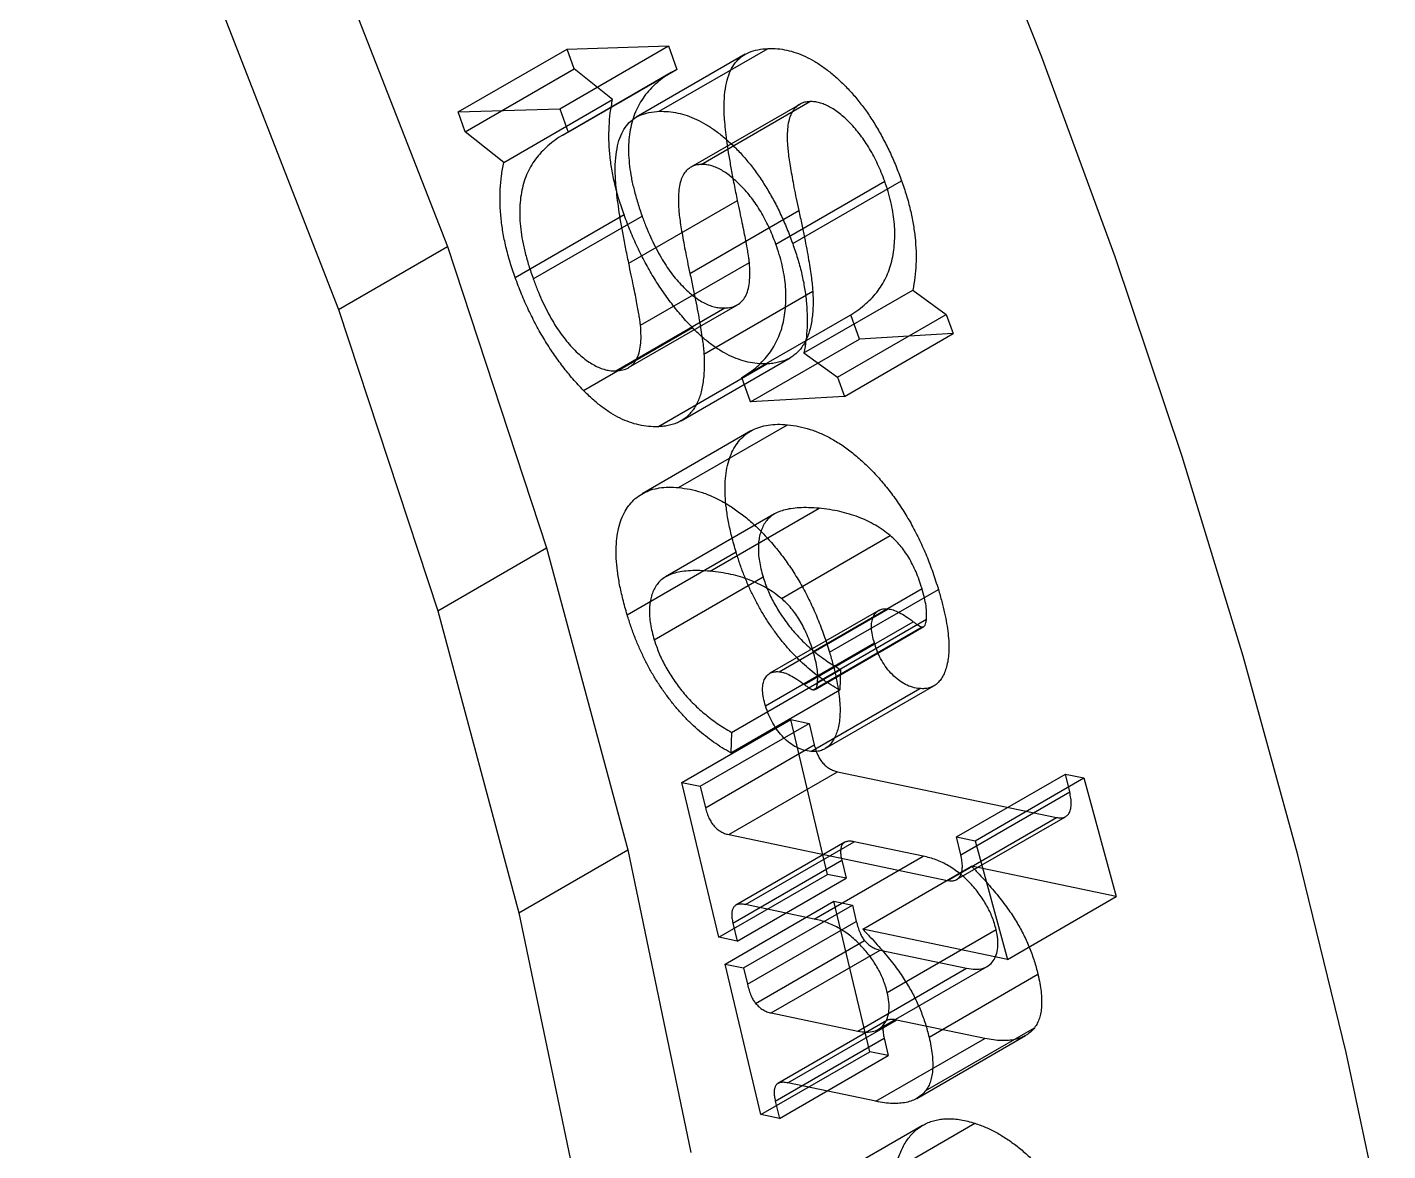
# Paper-space layout 'Sheet2' of a CAD drawing. Header units: inches. Extents: x 0 to 16.3, y 0 to 11.5.
# Drawn here: x 14.4862 to 14.9281, y 9.1095 to 9.4743 of the extents above; entities that cross this region are included whole.
import ezdxf

# ---------------------------------------------------------------- set-up
doc = ezdxf.new("R2010")
doc.units = ezdxf.units.IN
doc.header["$MEASUREMENT"] = 0

psp = doc.layouts.new('Sheet2')

# ---------------------------------------------------------------- linework, layer by layer
at = {"color": 7, "linetype": 'Continuous', "lineweight": 25}
for p, q in [((14.584553, 9.500771), (14.62271, 9.403113)), ((14.549198, 9.480361), (14.587355, 9.382703)), ((14.626213, 9.446776), (14.661568, 9.467187)), ((14.659178, 9.447821), (14.694533, 9.468232)), ((14.661568, 9.467187), (14.694533, 9.468232)), ((14.663874, 9.460784), (14.661568, 9.467187)), ((14.719406, 9.465504), (14.684051, 9.445094)), ((14.691542, 9.446991), (14.726897, 9.467401)), ((14.694533, 9.468232), (14.697281, 9.460602)), ((14.628519, 9.440374), (14.663874, 9.460784)), ((14.661925, 9.440192), (14.697281, 9.460602)), ((14.676366, 9.450794), (14.663874, 9.460784)), ((14.695404, 9.459566), (14.660049, 9.439156)), ((14.626213, 9.446776), (14.659178, 9.447821)), ((14.641011, 9.430384), (14.676366, 9.450794)), ((14.659178, 9.447821), (14.661925, 9.440192)), ((14.737137, 9.449257), (14.701782, 9.428847)), ((14.705077, 9.429753), (14.740432, 9.450163)), ((14.628519, 9.440374), (14.626213, 9.446776)), ((14.641011, 9.430384), (14.628519, 9.440374)), ((14.729379, 9.403891), (14.764735, 9.424301)), ((14.734854, 9.404065), (14.770209, 9.424476)), ((14.681616, 9.397658), (14.716971, 9.418068)), ((14.644721, 9.393047), (14.680076, 9.413457)), ((14.650596, 9.392596), (14.685951, 9.413006)), ((14.701487, 9.394383), (14.736843, 9.414794)), ((14.587355, 9.382703), (14.62271, 9.403113)), ((14.62271, 9.403113), (14.654934, 9.305266)), ((14.685426, 9.377537), (14.720781, 9.397947)), ((14.706019, 9.368172), (14.741374, 9.388583)), ((14.738503, 9.368569), (14.773858, 9.388979)), ((14.773858, 9.388979), (14.784747, 9.381073)), ((14.587355, 9.382703), (14.619578, 9.284856)), ((14.677445, 9.36274), (14.712801, 9.38315)), ((14.681538, 9.363783), (14.716893, 9.384193)), ((14.749391, 9.360663), (14.784747, 9.381073)), ((14.784747, 9.381073), (14.786992, 9.374844)), ((14.666918, 9.35636), (14.702273, 9.37677)), ((14.718331, 9.360555), (14.753686, 9.380966)), ((14.756534, 9.37307), (14.753686, 9.380966)), ((14.721178, 9.35266), (14.756534, 9.37307)), ((14.751637, 9.354434), (14.786992, 9.374844)), ((14.786992, 9.374844), (14.756534, 9.37307)), ((14.738503, 9.368569), (14.749391, 9.360663)), ((14.69106, 9.344599), (14.726416, 9.365009)), ((14.69864, 9.34653), (14.733995, 9.36694)), ((14.721178, 9.35266), (14.718331, 9.360555)), ((14.749391, 9.360663), (14.751637, 9.354434)), ((14.751637, 9.354434), (14.721178, 9.35266)), ((14.721272, 9.343224), (14.685917, 9.322814)), ((14.697822, 9.324838), (14.733177, 9.345248)), ((14.728941, 9.316275), (14.693586, 9.295865)), ((14.708048, 9.297701), (14.743403, 9.318111)), ((14.731188, 9.288834), (14.766543, 9.309245)), ((14.619578, 9.284856), (14.654934, 9.305266)), ((14.654934, 9.305266), (14.681274, 9.207235)), ((14.681098, 9.28355), (14.716454, 9.303961)), ((14.689881, 9.275447), (14.725236, 9.295857)), ((14.741494, 9.271631), (14.77685, 9.292041)), ((14.746808, 9.271389), (14.782163, 9.291799)), ((14.619578, 9.284856), (14.645919, 9.186825)), ((14.762806, 9.284974), (14.72745, 9.264563)), ((14.730466, 9.265077), (14.765821, 9.285488)), ((14.738667, 9.260899), (14.774022, 9.281309)), ((14.741494, 9.259197), (14.77685, 9.279607)), ((14.7421, 9.259336), (14.777455, 9.279746)), ((14.742938, 9.261721), (14.778293, 9.282131)), ((14.726014, 9.253986), (14.76137, 9.274396)), ((14.715006, 9.245382), (14.750361, 9.265793)), ((14.750361, 9.265793), (14.750121, 9.259147)), ((14.714765, 9.238737), (14.750121, 9.259147)), ((14.740752, 9.239179), (14.776108, 9.259589)), ((14.745388, 9.24009), (14.780744, 9.2605)), ((14.698843, 9.229156), (14.734199, 9.249566)), ((14.74619, 9.199275), (14.734199, 9.249566)), ((14.734199, 9.249566), (14.740194, 9.248305)), ((14.704839, 9.227895), (14.740194, 9.248305)), ((14.715006, 9.245382), (14.714765, 9.238737)), ((14.740194, 9.248305), (14.741859, 9.241324)), ((14.706503, 9.220914), (14.741859, 9.241324)), ((14.714063, 9.212196), (14.749418, 9.232607)), ((14.749418, 9.232607), (14.820482, 9.217748)), ((14.788074, 9.211428), (14.823429, 9.231838)), ((14.823429, 9.231838), (14.829445, 9.230588)), ((14.824813, 9.226038), (14.823429, 9.231838)), ((14.710834, 9.178864), (14.698843, 9.229156)), ((14.698843, 9.229156), (14.704839, 9.227895)), ((14.704839, 9.227895), (14.706503, 9.220914)), ((14.79409, 9.210178), (14.829445, 9.230588)), ((14.829445, 9.230588), (14.839952, 9.192082)), ((14.789458, 9.205628), (14.824813, 9.226038)), ((14.785126, 9.197338), (14.820482, 9.217748)), ((14.78808, 9.197577), (14.823435, 9.217987)), ((14.714063, 9.212196), (14.785126, 9.197338)), ((14.751777, 9.209693), (14.716422, 9.189283)), ((14.719477, 9.189459), (14.754832, 9.209869)), ((14.77723, 9.205182), (14.754832, 9.209869)), ((14.788074, 9.211428), (14.79409, 9.210178)), ((14.789458, 9.205628), (14.788074, 9.211428)), ((14.79409, 9.210178), (14.804597, 9.171672)), ((14.645919, 9.186825), (14.681274, 9.207235)), ((14.681274, 9.207235), (14.701781, 9.109026)), ((14.741875, 9.184772), (14.77723, 9.205182)), ((14.715426, 9.183484), (14.750782, 9.203895)), ((14.750782, 9.203895), (14.752185, 9.198013)), ((14.757615, 9.181497), (14.792971, 9.201907)), ((14.839952, 9.192082), (14.792971, 9.201907)), ((14.710834, 9.178864), (14.74619, 9.199275)), ((14.71683, 9.177603), (14.752185, 9.198013)), ((14.752185, 9.198013), (14.74619, 9.199275)), ((14.804597, 9.171672), (14.839952, 9.192082)), ((14.645919, 9.186825), (14.666426, 9.088616)), ((14.7129, 9.170147), (14.748255, 9.190557)), ((14.718895, 9.168885), (14.754251, 9.189296)), ((14.741875, 9.184772), (14.719477, 9.189459)), ((14.759905, 9.141712), (14.748255, 9.190557)), ((14.748255, 9.190557), (14.754251, 9.189296)), ((14.754251, 9.189296), (14.755514, 9.184028)), ((14.715426, 9.183484), (14.71683, 9.177603)), ((14.720159, 9.163618), (14.755514, 9.184028)), ((14.71683, 9.177603), (14.710834, 9.178864)), ((14.722825, 9.157401), (14.758181, 9.177811)), ((14.804597, 9.171672), (14.757615, 9.181497)), ((14.765576, 9.160948), (14.800931, 9.181358)), ((14.727858, 9.154287), (14.763214, 9.174697)), ((14.763214, 9.174697), (14.791346, 9.168807)), ((14.72455, 9.121302), (14.7129, 9.170147)), ((14.7129, 9.170147), (14.718895, 9.168885)), ((14.76271, 9.148988), (14.798065, 9.169398)), ((14.718895, 9.168885), (14.720159, 9.163618)), ((14.755991, 9.148397), (14.791346, 9.168807)), ((14.779151, 9.146442), (14.814506, 9.166852)), ((14.727858, 9.154287), (14.755991, 9.148397)), ((14.76541, 9.151799), (14.730055, 9.131389)), ((14.733252, 9.131584), (14.768608, 9.151994)), ((14.797262, 9.146011), (14.768608, 9.151994)), ((14.775147, 9.126553), (14.810502, 9.146963)), ((14.778068, 9.129099), (14.813424, 9.149509)), ((14.729202, 9.125679), (14.764557, 9.146089)), ((14.761906, 9.125601), (14.797262, 9.146011)), ((14.764557, 9.146089), (14.765901, 9.140451)), ((14.72455, 9.121302), (14.759905, 9.141712)), ((14.730545, 9.120041), (14.765901, 9.140451)), ((14.765901, 9.140451), (14.759905, 9.141712)), ((14.761906, 9.125601), (14.733252, 9.131584)), ((14.729202, 9.125679), (14.730545, 9.120041)), ((14.730545, 9.120041), (14.72455, 9.121302)), ((14.777042, 9.117781), (14.741687, 9.097371)), ((14.758688, 9.098066), (14.794043, 9.118476))]:
    psp.add_line(p, q, dxfattribs=at)
at = {"color": 7, "linetype": 'Continuous', "lineweight": 25, "flags": 128}
psp.add_lwpolyline([(14.928124, 9.077819), (14.914574, 9.141493), (14.89891, 9.205646), (14.881162, 9.270153), (14.861366, 9.33489), (14.839558, 9.39973), (14.815782, 9.464549), (14.790083, 9.529221), (14.762512, 9.593621), (14.733121, 9.657624), (14.701967, 9.721107), (14.66911, 9.783947), (14.634615, 9.846022), (14.598547, 9.907213), (14.560978, 9.9674), (14.521978, 10.026467), (14.481624, 10.084301), (14.439994, 10.140788), (14.397169, 10.195821), (14.35323, 10.249292), (14.308264, 10.301098)], dxfattribs=at)
at = {"color": 7, "linetype": 'Continuous', "lineweight": 25}
for points, knots in [([(14.716971, 9.418068), (14.71661, 9.419811), (14.715915, 9.423164), (14.715021, 9.427986), (14.714226, 9.432437), (14.7136, 9.436497), (14.713144, 9.440162), (14.712786, 9.443454), (14.712603, 9.446358), (14.712544, 9.449665), (14.712777, 9.45328), (14.713464, 9.457067), (14.714592, 9.46023), (14.716136, 9.46281), (14.71814, 9.464807), (14.720616, 9.466235), (14.723558, 9.46713), (14.725758, 9.467309), (14.726897, 9.467401)], [0, 0, 0, 0, 0.0767994, 0.1478025, 0.2139379, 0.2747158, 0.3298346, 0.3802073, 0.4250842, 0.4653672, 0.5382751, 0.606293, 0.6705675, 0.7322809, 0.7941913, 0.8587981, 0.9268978, 1, 1, 1, 1]), ([(14.726897, 9.467401), (14.727897, 9.467404), (14.729858, 9.46741), (14.732909, 9.466911), (14.735946, 9.466083), (14.738987, 9.464832), (14.742011, 9.46323), (14.745031, 9.461256), (14.748042, 9.458885), (14.751026, 9.456157), (14.753952, 9.453151), (14.756725, 9.449805), (14.759378, 9.446241), (14.76184, 9.442381), (14.764188, 9.438281), (14.766361, 9.433913), (14.76841, 9.429283), (14.769599, 9.426106), (14.770209, 9.424476)], [0, 0, 0, 0, 0.0647779, 0.1270069, 0.1873967, 0.2464851, 0.3046154, 0.3624418, 0.4214591, 0.4815103, 0.542343, 0.6029781, 0.6640874, 0.7264596, 0.7905335, 0.8574205, 0.9268031, 1, 1, 1, 1]), ([(14.697281, 9.460602), (14.696312, 9.460079), (14.694422, 9.459058), (14.691862, 9.457207), (14.689557, 9.455227), (14.687553, 9.453045), (14.685807, 9.450717), (14.684387, 9.448167), (14.683223, 9.445471), (14.682385, 9.442563), (14.681814, 9.439491), (14.681535, 9.436233), (14.681527, 9.432801), (14.68184, 9.42918), (14.68242, 9.425393), (14.68332, 9.421417), (14.684473, 9.417268), (14.685453, 9.414442), (14.685951, 9.413006)], [0, 0, 0, 0, 0.07706542, 0.15045689, 0.22039158, 0.28743415, 0.35157391, 0.41331357, 0.47289319, 0.53098901, 0.58783806, 0.6443064, 0.70090279, 0.75778913, 0.81546179, 0.87487303, 0.936373, 1, 1, 1, 1]), ([(14.680076, 9.413457), (14.679498, 9.415129), (14.678348, 9.418458), (14.677041, 9.423402), (14.67604, 9.428252), (14.675434, 9.432979), (14.675115, 9.437625), (14.675202, 9.442129), (14.675558, 9.446584), (14.676094, 9.449374), (14.676366, 9.450794)], [0, 0, 0, 0, 0.1238258, 0.2463942, 0.3681277, 0.4899418, 0.6130642, 0.7383845, 0.866823, 1, 1, 1, 1]), ([(14.740432, 9.450163), (14.739851, 9.45011), (14.738708, 9.450005), (14.737213, 9.449364), (14.735888, 9.448436), (14.734799, 9.447095), (14.733944, 9.445352), (14.733368, 9.443162), (14.733086, 9.440521), (14.73305, 9.438013), (14.733188, 9.435686), (14.733389, 9.433598), (14.733719, 9.431194), (14.734141, 9.428495), (14.734668, 9.425498), (14.73529, 9.422206), (14.73601, 9.418607), (14.736558, 9.416099), (14.736843, 9.414794)], [0, 0, 0, 0, 0.0564704, 0.1112584, 0.1663616, 0.2226573, 0.2812138, 0.3442552, 0.4124313, 0.4868544, 0.5286668, 0.5769157, 0.6317819, 0.6927005, 0.7597177, 0.8334156, 0.9132709, 1, 1, 1, 1]), ([(14.764735, 9.424301), (14.764378, 9.425256), (14.763681, 9.427117), (14.762484, 9.429829), (14.761223, 9.432405), (14.759852, 9.434837), (14.75841, 9.437148), (14.756854, 9.439295), (14.755224, 9.441307), (14.753526, 9.443169), (14.751793, 9.444821), (14.750089, 9.446311), (14.748406, 9.447546), (14.746752, 9.448508), (14.745115, 9.449309), (14.74351, 9.449828), (14.741932, 9.450145), (14.740935, 9.450157), (14.740432, 9.450163)], [0, 0, 0, 0, 0.0755183, 0.1472687, 0.2162381, 0.2833415, 0.3486434, 0.4128371, 0.4764182, 0.5399701, 0.6025653, 0.6623277, 0.7194759, 0.7754504, 0.8309442, 0.8867686, 0.9428885, 1, 1, 1, 1]), ([(14.681616, 9.397658), (14.681255, 9.3994), (14.68056, 9.402754), (14.679665, 9.407576), (14.678871, 9.412027), (14.678245, 9.416087), (14.677789, 9.419751), (14.677431, 9.423043), (14.677248, 9.425948), (14.677189, 9.429254), (14.677421, 9.43287), (14.678109, 9.436657), (14.679236, 9.439819), (14.680781, 9.4424), (14.682785, 9.444397), (14.68526, 9.445825), (14.688202, 9.44672), (14.690403, 9.446899), (14.691542, 9.446991)], [0, 0, 0, 0, 0.0767994, 0.1478025, 0.2139379, 0.2747158, 0.3298346, 0.3802073, 0.4250842, 0.4653672, 0.5382751, 0.606293, 0.6705675, 0.7322809, 0.7941913, 0.8587981, 0.9268978, 1, 1, 1, 1]), ([(14.691542, 9.446991), (14.692542, 9.446994), (14.694502, 9.447), (14.697554, 9.4465), (14.700591, 9.445673), (14.703632, 9.444422), (14.706656, 9.44282), (14.709676, 9.440846), (14.712686, 9.438475), (14.715671, 9.435746), (14.718597, 9.432741), (14.721369, 9.429395), (14.724023, 9.425831), (14.726484, 9.421971), (14.728833, 9.417871), (14.731005, 9.413503), (14.733055, 9.408873), (14.734244, 9.405696), (14.734854, 9.404065)], [0, 0, 0, 0, 0.0647779, 0.1270069, 0.1873967, 0.2464851, 0.3046154, 0.3624418, 0.4214591, 0.4815103, 0.542343, 0.6029781, 0.6640874, 0.7264596, 0.7905335, 0.8574205, 0.9268031, 1, 1, 1, 1]), ([(14.661925, 9.440192), (14.660957, 9.439669), (14.659066, 9.438648), (14.656507, 9.436797), (14.654201, 9.434817), (14.652198, 9.432635), (14.650452, 9.430307), (14.649032, 9.427757), (14.647868, 9.425061), (14.64703, 9.422153), (14.646458, 9.419081), (14.646179, 9.415823), (14.646172, 9.412391), (14.646484, 9.40877), (14.647064, 9.404983), (14.647964, 9.401007), (14.649118, 9.396857), (14.650098, 9.394032), (14.650596, 9.392596)], [0, 0, 0, 0, 0.07706542, 0.15045689, 0.22039158, 0.28743415, 0.35157391, 0.41331357, 0.47289319, 0.53098901, 0.58783806, 0.6443064, 0.70090279, 0.75778913, 0.81546179, 0.87487303, 0.936373, 1, 1, 1, 1]), ([(14.644721, 9.393047), (14.644143, 9.394719), (14.642993, 9.398047), (14.641686, 9.402991), (14.640684, 9.407842), (14.640079, 9.412569), (14.63976, 9.417215), (14.639846, 9.421719), (14.640203, 9.426173), (14.640738, 9.428964), (14.641011, 9.430384)], [0, 0, 0, 0, 0.1238258, 0.2463942, 0.3681277, 0.4899418, 0.6130642, 0.7383845, 0.866823, 1, 1, 1, 1]), ([(14.705077, 9.429753), (14.704496, 9.4297), (14.703352, 9.429595), (14.701858, 9.428954), (14.700533, 9.428026), (14.699444, 9.426685), (14.698589, 9.424942), (14.698013, 9.422751), (14.697731, 9.420111), (14.697695, 9.417603), (14.697833, 9.415276), (14.698033, 9.413188), (14.698364, 9.410784), (14.698786, 9.408085), (14.699313, 9.405088), (14.699934, 9.401796), (14.700655, 9.398196), (14.701202, 9.395689), (14.701487, 9.394383)], [0, 0, 0, 0, 0.0564704, 0.1112584, 0.1663616, 0.2226573, 0.2812138, 0.3442552, 0.4124313, 0.4868544, 0.5286668, 0.5769157, 0.6317819, 0.6927005, 0.7597177, 0.8334156, 0.9132709, 1, 1, 1, 1]), ([(14.729379, 9.403891), (14.729022, 9.404846), (14.728326, 9.406707), (14.727128, 9.409419), (14.725867, 9.411995), (14.724497, 9.414427), (14.723055, 9.416738), (14.721499, 9.418884), (14.719869, 9.420897), (14.718171, 9.422759), (14.716438, 9.42441), (14.714734, 9.425901), (14.713051, 9.427136), (14.711397, 9.428098), (14.70976, 9.428899), (14.708155, 9.429418), (14.706577, 9.429735), (14.70558, 9.429747), (14.705077, 9.429753)], [0, 0, 0, 0, 0.0755183, 0.1472687, 0.2162381, 0.2833415, 0.3486434, 0.4128371, 0.4764182, 0.5399701, 0.6025653, 0.6623277, 0.7194759, 0.7754504, 0.8309442, 0.8867686, 0.9428885, 1, 1, 1, 1]), ([(14.753686, 9.380966), (14.754572, 9.381524), (14.756297, 9.382611), (14.758657, 9.384487), (14.760745, 9.386523), (14.762574, 9.388702), (14.764135, 9.39104), (14.765421, 9.393543), (14.76645, 9.396199), (14.767219, 9.399001), (14.767709, 9.401937), (14.768005, 9.404923), (14.768038, 9.407995), (14.767866, 9.411118), (14.767445, 9.414317), (14.766767, 9.417591), (14.765906, 9.420925), (14.765126, 9.423173), (14.764735, 9.424301)], [0, 0, 0, 0, 0.0805486, 0.1568772, 0.2301454, 0.300294, 0.3670508, 0.4317206, 0.4943172, 0.5552609, 0.6145934, 0.6720305, 0.7279116, 0.7826568, 0.8367355, 0.8906425, 0.9451276, 1, 1, 1, 1]), ([(14.770209, 9.424476), (14.770757, 9.422888), (14.771847, 9.419736), (14.773114, 9.415041), (14.774025, 9.410454), (14.774659, 9.405947), (14.774955, 9.401544), (14.774935, 9.397224), (14.774573, 9.393011), (14.774099, 9.390334), (14.773858, 9.388979)], [0, 0, 0, 0, 0.1238799, 0.2460473, 0.3679765, 0.4897268, 0.612783, 0.7381205, 0.8673957, 1, 1, 1, 1]), ([(14.720781, 9.397947), (14.720738, 9.398351), (14.720639, 9.39927), (14.720385, 9.400859), (14.720038, 9.402815), (14.719622, 9.405143), (14.719099, 9.407845), (14.718474, 9.410922), (14.717747, 9.414371), (14.717239, 9.416795), (14.716971, 9.418068)], [0, 0, 0, 0, 0.0620694, 0.1412596, 0.238918, 0.3548087, 0.4892374, 0.6410169, 0.8113797, 1, 1, 1, 1]), ([(14.702273, 9.37677), (14.701105, 9.37801), (14.698788, 9.380471), (14.695531, 9.384528), (14.692436, 9.388769), (14.689553, 9.393264), (14.686869, 9.397991), (14.68438, 9.402936), (14.682077, 9.408118), (14.680751, 9.411656), (14.680076, 9.413457)], [0, 0, 0, 0, 0.1224641, 0.2429484, 0.3633233, 0.4853803, 0.6084015, 0.7347635, 0.8649967, 1, 1, 1, 1]), ([(14.685951, 9.413006), (14.686381, 9.411839), (14.687217, 9.40957), (14.688626, 9.406272), (14.690116, 9.403182), (14.691662, 9.400291), (14.693264, 9.397588), (14.694953, 9.395103), (14.696714, 9.392822), (14.698529, 9.390758), (14.700381, 9.388927), (14.70222, 9.387324), (14.704044, 9.385992), (14.705839, 9.384908), (14.707624, 9.384058), (14.709384, 9.383492), (14.711134, 9.383147), (14.712239, 9.383149), (14.712801, 9.38315)], [0, 0, 0, 0, 0.081683, 0.1589313, 0.2321604, 0.3018996, 0.3685642, 0.432732, 0.4945945, 0.5556613, 0.6147104, 0.6720026, 0.7268571, 0.7806399, 0.8340241, 0.8884142, 0.9432454, 1, 1, 1, 1]), ([(14.736843, 9.414794), (14.737164, 9.413273), (14.737781, 9.410357), (14.738656, 9.406161), (14.739395, 9.402337), (14.740023, 9.398872), (14.740521, 9.39578), (14.740929, 9.393046), (14.741223, 9.390676), (14.741327, 9.389244), (14.741374, 9.388583)], [0, 0, 0, 0, 0.1717749, 0.329367, 0.4743996, 0.6059934, 0.7242083, 0.8292968, 0.921172, 1, 1, 1, 1]), ([(14.718331, 9.360555), (14.719217, 9.361114), (14.720942, 9.362201), (14.723302, 9.364076), (14.725389, 9.366113), (14.727219, 9.368292), (14.728779, 9.37063), (14.730066, 9.373132), (14.731095, 9.375789), (14.731864, 9.378591), (14.732353, 9.381527), (14.732649, 9.384513), (14.732683, 9.387585), (14.732511, 9.390708), (14.73209, 9.393906), (14.731412, 9.397181), (14.730551, 9.400515), (14.729771, 9.402763), (14.729379, 9.403891)], [0, 0, 0, 0, 0.0805486, 0.1568772, 0.2301454, 0.300294, 0.3670508, 0.4317206, 0.4943172, 0.5552609, 0.6145934, 0.6720305, 0.7279116, 0.7826568, 0.8367355, 0.8906425, 0.9451276, 1, 1, 1, 1]), ([(14.734854, 9.404065), (14.735402, 9.402478), (14.736492, 9.399326), (14.737758, 9.394631), (14.738669, 9.390044), (14.739304, 9.385536), (14.739599, 9.381134), (14.73958, 9.376814), (14.739217, 9.372601), (14.738743, 9.369924), (14.738503, 9.368569)], [0, 0, 0, 0, 0.1238799, 0.2460473, 0.3679765, 0.4897268, 0.612783, 0.7381205, 0.8673957, 1, 1, 1, 1]), ([(14.685426, 9.377537), (14.685382, 9.377941), (14.685283, 9.37886), (14.68503, 9.380448), (14.684683, 9.382405), (14.684266, 9.384733), (14.683743, 9.387435), (14.683118, 9.390512), (14.682392, 9.393961), (14.681883, 9.396385), (14.681616, 9.397658)], [0, 0, 0, 0, 0.0620694, 0.1412596, 0.238918, 0.3548087, 0.4892374, 0.6410169, 0.8113797, 1, 1, 1, 1]), ([(14.701487, 9.394383), (14.701809, 9.392863), (14.702426, 9.389947), (14.703301, 9.385751), (14.70404, 9.381926), (14.704667, 9.378462), (14.705165, 9.37537), (14.705574, 9.372635), (14.705867, 9.370266), (14.705971, 9.368834), (14.706019, 9.368172)], [0, 0, 0, 0, 0.1717749, 0.329367, 0.4743996, 0.6059934, 0.7242083, 0.8292968, 0.921172, 1, 1, 1, 1]), ([(14.712801, 9.38315), (14.713552, 9.383205), (14.715008, 9.383311), (14.716862, 9.384087), (14.718406, 9.38522), (14.719567, 9.386858), (14.7204, 9.388935), (14.720862, 9.391508), (14.721031, 9.394525), (14.720867, 9.396771), (14.720781, 9.397947)], [0, 0, 0, 0, 0.12930036, 0.25038562, 0.36569852, 0.47864487, 0.59555482, 0.71939289, 0.85315266, 1, 1, 1, 1]), ([(14.666918, 9.35636), (14.66575, 9.3576), (14.663433, 9.360061), (14.660175, 9.364118), (14.65708, 9.368359), (14.654197, 9.372854), (14.651514, 9.377581), (14.649025, 9.382526), (14.646722, 9.387708), (14.645396, 9.391246), (14.644721, 9.393047)], [0, 0, 0, 0, 0.1224641, 0.2429484, 0.3633233, 0.4853803, 0.6084015, 0.7347635, 0.8649967, 1, 1, 1, 1]), ([(14.650596, 9.392596), (14.651026, 9.391429), (14.651862, 9.38916), (14.653271, 9.385862), (14.65476, 9.382772), (14.656306, 9.379881), (14.657909, 9.377177), (14.659598, 9.374693), (14.661359, 9.372412), (14.663174, 9.370347), (14.665026, 9.368517), (14.666864, 9.366913), (14.668689, 9.365582), (14.670484, 9.364498), (14.672269, 9.363648), (14.674029, 9.363082), (14.675778, 9.362737), (14.676883, 9.362739), (14.677445, 9.36274)], [0, 0, 0, 0, 0.081683, 0.1589313, 0.2321604, 0.3018996, 0.3685642, 0.432732, 0.4945945, 0.5556613, 0.6147104, 0.6720026, 0.7268571, 0.7806399, 0.8340241, 0.8884142, 0.9432454, 1, 1, 1, 1]), ([(14.741374, 9.388583), (14.741418, 9.387647), (14.741503, 9.385808), (14.741458, 9.383189), (14.741283, 9.380737), (14.740958, 9.378474), (14.740522, 9.37637), (14.739939, 9.374455), (14.739217, 9.37271), (14.738353, 9.371152), (14.737363, 9.369751), (14.736222, 9.368548), (14.734944, 9.367504), (14.733526, 9.366637), (14.731951, 9.365967), (14.730234, 9.36548), (14.7284, 9.365112), (14.727084, 9.365044), (14.726416, 9.365009)], [0, 0, 0, 0, 0.0701458, 0.1378635, 0.2034134, 0.2670824, 0.3284752, 0.3886054, 0.4478342, 0.5065395, 0.5642968, 0.6231222, 0.6817524, 0.7422335, 0.8036924, 0.866886, 0.9324466, 1, 1, 1, 1]), ([(14.677445, 9.36274), (14.678197, 9.362795), (14.679653, 9.362901), (14.681507, 9.363677), (14.683051, 9.36481), (14.684212, 9.366448), (14.685045, 9.368525), (14.685507, 9.371098), (14.685676, 9.374115), (14.685512, 9.376361), (14.685426, 9.377537)], [0, 0, 0, 0, 0.12930036, 0.25038562, 0.36569852, 0.47864487, 0.59555482, 0.71939289, 0.85315266, 1, 1, 1, 1]), ([(14.726416, 9.365009), (14.725402, 9.365014), (14.723414, 9.365024), (14.720332, 9.365541), (14.717279, 9.366399), (14.71423, 9.367706), (14.711202, 9.369331), (14.708193, 9.371452), (14.70519, 9.373877), (14.703255, 9.375796), (14.702273, 9.37677)], [0, 0, 0, 0, 0.13553552, 0.2658536, 0.39143674, 0.5127312, 0.63380566, 0.75383825, 0.87503999, 1, 1, 1, 1]), ([(14.706019, 9.368172), (14.706063, 9.367237), (14.706148, 9.365398), (14.706103, 9.362779), (14.705928, 9.360327), (14.705603, 9.358064), (14.705167, 9.35596), (14.704583, 9.354044), (14.703861, 9.3523), (14.702998, 9.350742), (14.702007, 9.349341), (14.700867, 9.348138), (14.699588, 9.347094), (14.698171, 9.346227), (14.696596, 9.345557), (14.694879, 9.34507), (14.693045, 9.344702), (14.691728, 9.344634), (14.69106, 9.344599)], [0, 0, 0, 0, 0.0701458, 0.1378635, 0.2034134, 0.2670824, 0.3284752, 0.3886054, 0.4478342, 0.5065395, 0.5642968, 0.6231222, 0.6817524, 0.7422335, 0.8036924, 0.866886, 0.9324466, 1, 1, 1, 1]), ([(14.69106, 9.344599), (14.690047, 9.344604), (14.688059, 9.344614), (14.684976, 9.345131), (14.681924, 9.345989), (14.678875, 9.347296), (14.675847, 9.34892), (14.672837, 9.351042), (14.669835, 9.353467), (14.6679, 9.355385), (14.666918, 9.35636)], [0, 0, 0, 0, 0.13553552, 0.2658536, 0.39143674, 0.5127312, 0.63380566, 0.75383825, 0.87503999, 1, 1, 1, 1]), ([(14.716454, 9.303961), (14.715975, 9.305642), (14.715042, 9.30892), (14.713966, 9.313671), (14.713269, 9.318099), (14.712862, 9.322245), (14.712852, 9.326054), (14.713144, 9.329581), (14.713789, 9.33279), (14.714773, 9.335677), (14.716075, 9.338209), (14.717672, 9.340367), (14.719549, 9.342147), (14.72171, 9.343559), (14.724163, 9.344568), (14.726898, 9.345202), (14.729907, 9.345469), (14.732071, 9.345322), (14.733177, 9.345248)], [0, 0, 0, 0, 0.073415, 0.1431314, 0.2093875, 0.2728531, 0.3344162, 0.3939927, 0.4530358, 0.5119139, 0.5705367, 0.6282827, 0.6861665, 0.7448565, 0.8052784, 0.8672443, 0.9321489, 1, 1, 1, 1]), ([(14.733177, 9.345248), (14.734399, 9.345091), (14.736792, 9.344784), (14.740447, 9.343851), (14.744078, 9.342443), (14.747671, 9.34066), (14.751235, 9.338438), (14.754757, 9.3358), (14.758246, 9.332736), (14.76166, 9.329278), (14.764971, 9.325507), (14.768079, 9.321428), (14.770996, 9.317118), (14.773673, 9.312531), (14.776136, 9.307698), (14.778396, 9.302615), (14.780426, 9.297283), (14.781576, 9.293655), (14.782163, 9.291799)], [0, 0, 0, 0, 0.065262, 0.1277347, 0.1884453, 0.2481309, 0.3067311, 0.3655913, 0.4250623, 0.4858067, 0.5469588, 0.6079686, 0.6688659, 0.7307404, 0.7945081, 0.8600307, 0.9284085, 1, 1, 1, 1]), ([(14.681098, 9.28355), (14.68062, 9.285232), (14.679687, 9.28851), (14.678611, 9.293261), (14.677914, 9.297688), (14.677506, 9.301835), (14.677497, 9.305644), (14.677789, 9.309171), (14.678433, 9.31238), (14.679418, 9.315267), (14.68072, 9.317799), (14.682317, 9.319957), (14.684194, 9.321736), (14.686354, 9.323148), (14.688808, 9.324158), (14.691542, 9.324792), (14.694552, 9.325059), (14.696716, 9.324912), (14.697822, 9.324838)], [0, 0, 0, 0, 0.073415, 0.1431314, 0.2093875, 0.2728531, 0.3344162, 0.3939927, 0.4530358, 0.5119139, 0.5705367, 0.6282827, 0.6861665, 0.7448565, 0.8052784, 0.8672443, 0.9321489, 1, 1, 1, 1]), ([(14.697822, 9.324838), (14.699044, 9.324681), (14.701437, 9.324374), (14.705092, 9.32344), (14.708723, 9.322033), (14.712316, 9.32025), (14.715879, 9.318028), (14.719402, 9.31539), (14.72289, 9.312326), (14.726305, 9.308868), (14.729615, 9.305097), (14.732724, 9.301018), (14.73564, 9.296707), (14.738318, 9.292121), (14.74078, 9.287288), (14.743041, 9.282205), (14.745071, 9.276873), (14.74622, 9.273244), (14.746808, 9.271389)], [0, 0, 0, 0, 0.065262, 0.1277347, 0.1884453, 0.2481309, 0.3067311, 0.3655913, 0.4250623, 0.4858067, 0.5469588, 0.6079686, 0.6688659, 0.7307404, 0.7945081, 0.8600307, 0.9284085, 1, 1, 1, 1]), ([(14.743403, 9.318111), (14.742275, 9.318197), (14.740107, 9.318362), (14.737063, 9.318335), (14.734359, 9.318041), (14.731948, 9.317566), (14.729877, 9.316821), (14.728125, 9.315833), (14.726715, 9.314582), (14.725607, 9.313114), (14.72482, 9.311416), (14.724201, 9.309633), (14.72381, 9.307699), (14.723689, 9.305583), (14.723707, 9.303374), (14.724006, 9.300981), (14.724503, 9.298467), (14.72499, 9.296736), (14.725236, 9.295857)], [0, 0, 0, 0, 0.0965893, 0.1855758, 0.26796, 0.343534, 0.4133111, 0.4771624, 0.5366076, 0.5917097, 0.644377, 0.6951798, 0.7450129, 0.7939757, 0.8438614, 0.8942747, 0.9463553, 1, 1, 1, 1]), ([(14.766543, 9.309245), (14.765763, 9.309861), (14.764167, 9.311124), (14.76165, 9.31272), (14.758987, 9.314108), (14.756166, 9.315308), (14.753189, 9.316329), (14.750062, 9.317119), (14.746763, 9.317758), (14.744548, 9.317991), (14.743403, 9.318111)], [0, 0, 0, 0, 0.0997938, 0.2043567, 0.3164446, 0.4352821, 0.5624187, 0.6986546, 0.8442855, 1, 1, 1, 1]), ([(14.77685, 9.292041), (14.776554, 9.292975), (14.775983, 9.294778), (14.774961, 9.297405), (14.773797, 9.299836), (14.772593, 9.302115), (14.771223, 9.30418), (14.769772, 9.306083), (14.768198, 9.307782), (14.767096, 9.308756), (14.766543, 9.309245)], [0, 0, 0, 0, 0.1469249, 0.2837898, 0.4127202, 0.5356913, 0.6533346, 0.7685656, 0.884044, 1, 1, 1, 1]), ([(14.750121, 9.259147), (14.749171, 9.259687), (14.747303, 9.26075), (14.744544, 9.262588), (14.741872, 9.264551), (14.739294, 9.26674), (14.736777, 9.269016), (14.734374, 9.271548), (14.732032, 9.274178), (14.729806, 9.277005), (14.727682, 9.279967), (14.725673, 9.283049), (14.723795, 9.286248), (14.722074, 9.289572), (14.720466, 9.293007), (14.71898, 9.296554), (14.717626, 9.300222), (14.716849, 9.302699), (14.716454, 9.303961)], [0, 0, 0, 0, 0.0662455, 0.1303269, 0.1930021, 0.2542283, 0.3150425, 0.3753356, 0.4354263, 0.4956706, 0.5562464, 0.6168725, 0.6775721, 0.7391014, 0.8018009, 0.8659892, 0.9317401, 1, 1, 1, 1]), ([(14.708048, 9.297701), (14.70692, 9.297787), (14.704752, 9.297952), (14.701707, 9.297925), (14.699003, 9.29763), (14.696593, 9.297156), (14.694521, 9.296411), (14.69277, 9.295422), (14.69136, 9.294172), (14.690251, 9.292704), (14.689464, 9.291006), (14.688846, 9.289222), (14.688454, 9.287288), (14.688334, 9.285173), (14.688351, 9.282964), (14.688651, 9.280571), (14.689148, 9.278057), (14.689634, 9.276325), (14.689881, 9.275447)], [0, 0, 0, 0, 0.0965893, 0.1855758, 0.26796, 0.343534, 0.4133111, 0.4771624, 0.5366076, 0.5917097, 0.644377, 0.6951798, 0.7450129, 0.7939757, 0.8438614, 0.8942747, 0.9463553, 1, 1, 1, 1]), ([(14.731188, 9.288834), (14.730408, 9.289451), (14.728811, 9.290713), (14.726295, 9.29231), (14.723632, 9.293697), (14.720811, 9.294897), (14.717834, 9.295919), (14.714706, 9.296708), (14.711408, 9.297347), (14.709193, 9.29758), (14.708048, 9.297701)], [0, 0, 0, 0, 0.0997938, 0.2043567, 0.3164446, 0.4352821, 0.5624187, 0.6986546, 0.8442855, 1, 1, 1, 1]), ([(14.725236, 9.295857), (14.725709, 9.294433), (14.726652, 9.291591), (14.728725, 9.287351), (14.731243, 9.283216), (14.733684, 9.279895), (14.735848, 9.277325), (14.73762, 9.275461), (14.739482, 9.273629), (14.74146, 9.271927), (14.743532, 9.270255), (14.745717, 9.26868), (14.748006, 9.267167), (14.749566, 9.266257), (14.750361, 9.265793)], [0, 0, 0, 0, 0.1089195, 0.2174524, 0.3293642, 0.4470139, 0.5082844, 0.5714551, 0.6365379, 0.7034649, 0.7728969, 0.8456187, 0.9212422, 1, 1, 1, 1]), ([(14.741494, 9.271631), (14.741199, 9.272565), (14.740628, 9.274368), (14.739605, 9.276995), (14.738442, 9.279426), (14.737238, 9.281705), (14.735868, 9.28377), (14.734416, 9.285673), (14.732843, 9.287372), (14.73174, 9.288346), (14.731188, 9.288834)], [0, 0, 0, 0, 0.1469249, 0.2837898, 0.4127202, 0.5356913, 0.6533346, 0.7685656, 0.884044, 1, 1, 1, 1]), ([(14.782163, 9.291799), (14.782549, 9.290477), (14.783299, 9.287907), (14.784205, 9.284192), (14.784866, 9.280735), (14.785341, 9.277516), (14.785585, 9.274548), (14.785611, 9.271835), (14.785415, 9.26938), (14.784993, 9.267196), (14.784386, 9.265281), (14.783659, 9.2636), (14.782739, 9.262253), (14.781726, 9.261119), (14.780525, 9.260324), (14.779192, 9.25979), (14.777725, 9.259504), (14.77665, 9.259561), (14.776108, 9.259589)], [0, 0, 0, 0, 0.0876835, 0.1705583, 0.2482435, 0.321934, 0.3919264, 0.4581594, 0.5212232, 0.5823604, 0.6408768, 0.6964355, 0.7493404, 0.8001841, 0.8498832, 0.8993028, 0.9491852, 1, 1, 1, 1]), ([(14.778293, 9.282131), (14.77833, 9.282789), (14.778405, 9.284162), (14.778192, 9.286506), (14.777645, 9.289173), (14.777123, 9.291055), (14.77685, 9.292041)], [0, 0, 0, 0, 0.2186547, 0.4558688, 0.7148561, 1, 1, 1, 1]), ([(14.76137, 9.274396), (14.761133, 9.275258), (14.76068, 9.276911), (14.760384, 9.279223), (14.760491, 9.281202), (14.760927, 9.282873), (14.761723, 9.284157), (14.762795, 9.285072), (14.764184, 9.285533), (14.765261, 9.285503), (14.765821, 9.285488)], [0, 0, 0, 0, 0.141233, 0.2709497, 0.3923183, 0.5119323, 0.6310308, 0.7491923, 0.8695508, 1, 1, 1, 1]), ([(14.765821, 9.285488), (14.766371, 9.285397), (14.767531, 9.285204), (14.769486, 9.284291), (14.771678, 9.283045), (14.773208, 9.281912), (14.774022, 9.281309)], [0, 0, 0, 0, 0.2098234, 0.4432162, 0.7037556, 1, 1, 1, 1]), ([(14.714765, 9.238737), (14.713816, 9.239277), (14.711948, 9.24034), (14.709188, 9.242178), (14.706516, 9.244141), (14.703938, 9.24633), (14.701422, 9.248606), (14.699018, 9.251138), (14.696677, 9.253768), (14.694451, 9.256595), (14.692327, 9.259556), (14.690318, 9.262638), (14.68844, 9.265838), (14.686718, 9.269162), (14.685111, 9.272597), (14.683625, 9.276144), (14.682271, 9.279812), (14.681494, 9.282289), (14.681098, 9.28355)], [0, 0, 0, 0, 0.0662455, 0.1303269, 0.1930021, 0.2542283, 0.3150425, 0.3753356, 0.4354263, 0.4956706, 0.5562464, 0.6168725, 0.6775721, 0.7391014, 0.8018009, 0.8659892, 0.9317401, 1, 1, 1, 1]), ([(14.774022, 9.281309), (14.774349, 9.281057), (14.774941, 9.280601), (14.775739, 9.280109), (14.776363, 9.279737), (14.776703, 9.279646), (14.77685, 9.279607)], [0, 0, 0, 0, 0.34826686, 0.63006057, 0.8412594, 1, 1, 1, 1]), ([(14.77685, 9.279607), (14.777048, 9.279625), (14.777469, 9.279662), (14.777908, 9.280183), (14.778175, 9.281036), (14.778252, 9.281744), (14.778293, 9.282131)], [0, 0, 0, 0, 0.1993707, 0.4233421, 0.6841896, 1, 1, 1, 1]), ([(14.689881, 9.275447), (14.690353, 9.274023), (14.691296, 9.271181), (14.69337, 9.266941), (14.695888, 9.262806), (14.698329, 9.259485), (14.700493, 9.256915), (14.702265, 9.25505), (14.704126, 9.253218), (14.706104, 9.251516), (14.708177, 9.249845), (14.710361, 9.24827), (14.712651, 9.246757), (14.71421, 9.245847), (14.715006, 9.245382)], [0, 0, 0, 0, 0.1089195, 0.2174524, 0.3293642, 0.4470139, 0.5082844, 0.5714551, 0.6365379, 0.7034649, 0.7728969, 0.8456187, 0.9212422, 1, 1, 1, 1]), ([(14.746808, 9.271389), (14.747194, 9.270067), (14.747943, 9.267497), (14.74885, 9.263782), (14.749511, 9.260325), (14.749985, 9.257106), (14.75023, 9.254138), (14.750256, 9.251425), (14.750059, 9.248969), (14.749637, 9.246786), (14.749031, 9.244871), (14.748304, 9.24319), (14.747384, 9.241843), (14.746371, 9.240709), (14.745169, 9.239914), (14.743837, 9.23938), (14.74237, 9.239093), (14.741295, 9.23915), (14.740752, 9.239179)], [0, 0, 0, 0, 0.0876835, 0.1705583, 0.2482435, 0.321934, 0.3919264, 0.4581594, 0.5212232, 0.5823604, 0.6408768, 0.6964355, 0.7493404, 0.8001841, 0.8498832, 0.8993028, 0.9491852, 1, 1, 1, 1]), ([(14.742938, 9.261721), (14.742974, 9.262379), (14.74305, 9.263752), (14.742837, 9.266095), (14.74229, 9.268763), (14.741768, 9.270645), (14.741494, 9.271631)], [0, 0, 0, 0, 0.2186547, 0.4558688, 0.7148561, 1, 1, 1, 1]), ([(14.776108, 9.259589), (14.775321, 9.259699), (14.773818, 9.259909), (14.771501, 9.26086), (14.769289, 9.262199), (14.767215, 9.26404), (14.765318, 9.266215), (14.763716, 9.268729), (14.762321, 9.271482), (14.761695, 9.2734), (14.76137, 9.274396)], [0, 0, 0, 0, 0.1421571, 0.2715513, 0.3939278, 0.5144993, 0.6324911, 0.749056, 0.8698401, 1, 1, 1, 1]), ([(14.726014, 9.253986), (14.725778, 9.254847), (14.725324, 9.256501), (14.725028, 9.258813), (14.725135, 9.260792), (14.725572, 9.262463), (14.726367, 9.263746), (14.72744, 9.264661), (14.728829, 9.265122), (14.729906, 9.265093), (14.730466, 9.265077)], [0, 0, 0, 0, 0.141233, 0.2709497, 0.3923183, 0.5119323, 0.6310308, 0.7491923, 0.8695508, 1, 1, 1, 1]), ([(14.730466, 9.265077), (14.731015, 9.264986), (14.732176, 9.264794), (14.734131, 9.263881), (14.736323, 9.262634), (14.737853, 9.261501), (14.738667, 9.260899)], [0, 0, 0, 0, 0.2098234, 0.4432162, 0.7037556, 1, 1, 1, 1]), ([(14.741494, 9.259197), (14.741693, 9.259214), (14.742113, 9.259252), (14.742553, 9.259772), (14.74282, 9.260626), (14.742896, 9.261334), (14.742938, 9.261721)], [0, 0, 0, 0, 0.1993707, 0.4233421, 0.6841896, 1, 1, 1, 1]), ([(14.738667, 9.260899), (14.738994, 9.260646), (14.739585, 9.26019), (14.740383, 9.259699), (14.741007, 9.259326), (14.741348, 9.259236), (14.741494, 9.259197)], [0, 0, 0, 0, 0.34826686, 0.63006057, 0.8412594, 1, 1, 1, 1]), ([(14.740752, 9.239179), (14.739966, 9.239289), (14.738463, 9.239499), (14.736146, 9.240449), (14.733934, 9.241789), (14.73186, 9.24363), (14.729963, 9.245805), (14.728361, 9.248319), (14.726966, 9.251071), (14.726339, 9.25299), (14.726014, 9.253986)], [0, 0, 0, 0, 0.1421571, 0.2715513, 0.3939278, 0.5144993, 0.6324911, 0.749056, 0.8698401, 1, 1, 1, 1]), ([(14.741859, 9.241324), (14.742017, 9.24073), (14.742316, 9.239612), (14.742973, 9.238003), (14.743739, 9.236572), (14.744668, 9.235346), (14.745724, 9.23434), (14.746877, 9.233545), (14.748133, 9.232943), (14.748973, 9.232723), (14.749418, 9.232607)], [0, 0, 0, 0, 0.1436957, 0.2707037, 0.3869873, 0.4983479, 0.6101738, 0.7293971, 0.8567114, 1, 1, 1, 1]), ([(14.820482, 9.217748), (14.820965, 9.217671), (14.821893, 9.217523), (14.823108, 9.217739), (14.824049, 9.218369), (14.824766, 9.219314), (14.825203, 9.220598), (14.825363, 9.222167), (14.825232, 9.224007), (14.824957, 9.225341), (14.824813, 9.226038)], [0, 0, 0, 0, 0.1322632, 0.2542319, 0.3701367, 0.4869616, 0.6069389, 0.7284434, 0.8581981, 1, 1, 1, 1]), ([(14.706503, 9.220914), (14.706662, 9.22032), (14.706961, 9.219202), (14.707617, 9.217593), (14.708383, 9.216162), (14.709313, 9.214935), (14.710369, 9.21393), (14.711522, 9.213135), (14.712778, 9.212533), (14.713618, 9.212313), (14.714063, 9.212196)], [0, 0, 0, 0, 0.1436957, 0.2707037, 0.3869873, 0.4983479, 0.6101738, 0.7293971, 0.8567114, 1, 1, 1, 1]), ([(14.754832, 9.209869), (14.754387, 9.209938), (14.753545, 9.210069), (14.752412, 9.210023), (14.751554, 9.20961), (14.750907, 9.208976), (14.750512, 9.208054), (14.750392, 9.206864), (14.750439, 9.205475), (14.750664, 9.204437), (14.750782, 9.203895)], [0, 0, 0, 0, 0.150714, 0.2848521, 0.4051894, 0.5178149, 0.627496, 0.7410793, 0.8644726, 1, 1, 1, 1]), ([(14.800931, 9.181358), (14.800755, 9.182028), (14.800406, 9.183354), (14.7997, 9.185342), (14.798841, 9.187288), (14.797866, 9.189202), (14.796719, 9.191068), (14.79546, 9.192926), (14.794025, 9.194706), (14.792485, 9.196466), (14.790829, 9.1981), (14.789095, 9.199635), (14.787282, 9.200927), (14.785405, 9.202155), (14.783452, 9.203138), (14.781427, 9.204014), (14.779334, 9.204712), (14.777942, 9.205023), (14.77723, 9.205182)], [0, 0, 0, 0, 0.0555833, 0.1099531, 0.1631909, 0.2171689, 0.2714969, 0.3278028, 0.3864478, 0.44718, 0.5099219, 0.5730292, 0.6375777, 0.7037882, 0.7728383, 0.8452329, 0.9208041, 1, 1, 1, 1]), ([(14.785126, 9.197338), (14.785609, 9.197261), (14.786538, 9.197113), (14.787752, 9.197329), (14.788694, 9.197959), (14.789411, 9.198903), (14.789847, 9.200188), (14.790007, 9.201757), (14.789877, 9.203597), (14.789601, 9.204931), (14.789458, 9.205628)], [0, 0, 0, 0, 0.1322632, 0.2542319, 0.3701367, 0.4869616, 0.6069389, 0.7284434, 0.8581981, 1, 1, 1, 1]), ([(14.792971, 9.201907), (14.793782, 9.201059), (14.795361, 9.199408), (14.797628, 9.196918), (14.799726, 9.194505), (14.80167, 9.192184), (14.803422, 9.18992), (14.805028, 9.187746), (14.806443, 9.185628), (14.808136, 9.182935), (14.809953, 9.179533), (14.811855, 9.17538), (14.813383, 9.171122), (14.814129, 9.168285), (14.814506, 9.166852)], [0, 0, 0, 0, 0.0867891, 0.1689725, 0.2466449, 0.3190193, 0.3874618, 0.450896, 0.5108398, 0.5667163, 0.6741816, 0.7806795, 0.8892027, 1, 1, 1, 1]), ([(14.719477, 9.189459), (14.719031, 9.189528), (14.71819, 9.189659), (14.717057, 9.189613), (14.716198, 9.1892), (14.715552, 9.188565), (14.715156, 9.187644), (14.715036, 9.186454), (14.715083, 9.185065), (14.715308, 9.184027), (14.715426, 9.183484)], [0, 0, 0, 0, 0.150714, 0.2848521, 0.4051894, 0.5178149, 0.627496, 0.7410793, 0.8644726, 1, 1, 1, 1]), ([(14.765576, 9.160948), (14.7654, 9.161618), (14.765051, 9.162944), (14.764345, 9.164932), (14.763485, 9.166878), (14.762511, 9.168791), (14.761364, 9.170658), (14.760105, 9.172515), (14.758669, 9.174296), (14.75713, 9.176056), (14.755474, 9.177689), (14.75374, 9.179225), (14.751926, 9.180517), (14.750049, 9.181745), (14.748097, 9.182728), (14.746072, 9.183604), (14.743979, 9.184301), (14.742587, 9.184613), (14.741875, 9.184772)], [0, 0, 0, 0, 0.0555833, 0.1099531, 0.1631909, 0.2171689, 0.2714969, 0.3278028, 0.3864478, 0.44718, 0.5099219, 0.5730292, 0.6375777, 0.7037882, 0.7728383, 0.8452329, 0.9208041, 1, 1, 1, 1]), ([(14.755514, 9.184028), (14.755687, 9.18335), (14.756008, 9.182096), (14.756641, 9.18036), (14.75734, 9.178911), (14.757916, 9.178158), (14.758181, 9.177811)], [0, 0, 0, 0, 0.319643, 0.5908029, 0.811675, 1, 1, 1, 1]), ([(14.757615, 9.181497), (14.758426, 9.180649), (14.760005, 9.178998), (14.762273, 9.176507), (14.76437, 9.174094), (14.766315, 9.171774), (14.768067, 9.16951), (14.769673, 9.167336), (14.771088, 9.165218), (14.772781, 9.162524), (14.774598, 9.159123), (14.7765, 9.15497), (14.778028, 9.150712), (14.778774, 9.147875), (14.779151, 9.146442)], [0, 0, 0, 0, 0.0867891, 0.1689725, 0.2466449, 0.3190193, 0.3874618, 0.450896, 0.5108398, 0.5667163, 0.6741816, 0.7806795, 0.8892027, 1, 1, 1, 1]), ([(14.758181, 9.177811), (14.758543, 9.17742), (14.759285, 9.176619), (14.76053, 9.175712), (14.761865, 9.175035), (14.762749, 9.174813), (14.763214, 9.174697)], [0, 0, 0, 0, 0.2284628, 0.4677432, 0.7204606, 1, 1, 1, 1]), ([(14.791346, 9.168807), (14.792297, 9.168654), (14.794123, 9.168359), (14.796531, 9.168658), (14.798524, 9.169525), (14.800007, 9.171059), (14.801039, 9.173043), (14.801562, 9.175457), (14.801547, 9.178263), (14.80114, 9.18031), (14.800931, 9.181358)], [0, 0, 0, 0, 0.1469185, 0.2824387, 0.4080216, 0.5308064, 0.6507161, 0.7644327, 0.8794114, 1, 1, 1, 1]), ([(14.814506, 9.166852), (14.814719, 9.165876), (14.815132, 9.163977), (14.815539, 9.161255), (14.815719, 9.158762), (14.815707, 9.156464), (14.815473, 9.154382), (14.814999, 9.152532), (14.814349, 9.150865), (14.813733, 9.149962), (14.813424, 9.149509)], [0, 0, 0, 0, 0.1432213, 0.2788077, 0.4075924, 0.5296667, 0.650174, 0.7670872, 0.8829874, 1, 1, 1, 1]), ([(14.720159, 9.163618), (14.720332, 9.162939), (14.720653, 9.161686), (14.721285, 9.15995), (14.721985, 9.158501), (14.722561, 9.157747), (14.722825, 9.157401)], [0, 0, 0, 0, 0.319643, 0.5908029, 0.811675, 1, 1, 1, 1]), ([(14.755991, 9.148397), (14.756941, 9.148243), (14.758768, 9.147949), (14.761176, 9.148248), (14.763169, 9.149115), (14.764652, 9.150648), (14.765684, 9.152632), (14.766206, 9.155047), (14.766192, 9.157853), (14.765784, 9.1599), (14.765576, 9.160948)], [0, 0, 0, 0, 0.1469185, 0.2824387, 0.4080216, 0.5308064, 0.6507161, 0.7644327, 0.8794114, 1, 1, 1, 1]), ([(14.722825, 9.157401), (14.723188, 9.15701), (14.72393, 9.156209), (14.725174, 9.155302), (14.726509, 9.154624), (14.727394, 9.154403), (14.727858, 9.154287)], [0, 0, 0, 0, 0.2284628, 0.4677432, 0.7204606, 1, 1, 1, 1]), ([(14.768608, 9.151994), (14.768146, 9.152078), (14.767281, 9.152236), (14.766162, 9.152124), (14.765261, 9.151791), (14.764647, 9.151121), (14.764273, 9.150208), (14.764139, 9.149051), (14.764224, 9.147657), (14.764442, 9.146631), (14.764557, 9.146089)], [0, 0, 0, 0, 0.15512104, 0.29070448, 0.4115765, 0.52329372, 0.63053213, 0.7423306, 0.86408211, 1, 1, 1, 1]), ([(14.813424, 9.149509), (14.813016, 9.149037), (14.812195, 9.148084), (14.810687, 9.147017), (14.808995, 9.146173), (14.807074, 9.145603), (14.804918, 9.145338), (14.802575, 9.145269), (14.800002, 9.1455), (14.798195, 9.145837), (14.797262, 9.146011)], [0, 0, 0, 0, 0.1100032, 0.2220966, 0.3368769, 0.4562348, 0.5821178, 0.7142379, 0.8524227, 1, 1, 1, 1]), ([(14.779151, 9.146442), (14.779363, 9.145466), (14.779777, 9.143567), (14.780184, 9.140845), (14.780364, 9.138352), (14.780352, 9.136054), (14.780118, 9.133972), (14.779644, 9.132122), (14.778994, 9.130455), (14.778378, 9.129552), (14.778068, 9.129099)], [0, 0, 0, 0, 0.1432213, 0.2788077, 0.4075924, 0.5296667, 0.650174, 0.7670872, 0.8829874, 1, 1, 1, 1]), ([(14.733252, 9.131584), (14.732791, 9.131668), (14.731926, 9.131826), (14.730806, 9.131714), (14.729906, 9.131381), (14.729292, 9.130711), (14.728917, 9.129798), (14.728784, 9.128641), (14.728869, 9.127247), (14.729087, 9.12622), (14.729202, 9.125679)], [0, 0, 0, 0, 0.15512104, 0.29070448, 0.4115765, 0.52329372, 0.63053213, 0.7423306, 0.86408211, 1, 1, 1, 1]), ([(14.778068, 9.129099), (14.777661, 9.128627), (14.776839, 9.127674), (14.775332, 9.126607), (14.773639, 9.125763), (14.771719, 9.125193), (14.769563, 9.124928), (14.76722, 9.124859), (14.764647, 9.12509), (14.76284, 9.125427), (14.761906, 9.125601)], [0, 0, 0, 0, 0.1100032, 0.2220966, 0.3368769, 0.4562348, 0.5821178, 0.7142379, 0.8524227, 1, 1, 1, 1]), ([(14.768357, 9.084308), (14.768054, 9.08636), (14.767457, 9.090399), (14.767306, 9.096077), (14.767686, 9.101345), (14.768554, 9.105302), (14.76951, 9.108201), (14.77036, 9.110196), (14.771306, 9.112041), (14.772434, 9.113633), (14.773615, 9.115123), (14.774984, 9.116337), (14.776418, 9.117455), (14.778011, 9.118324), (14.779683, 9.119059), (14.781478, 9.119545), (14.783345, 9.119861), (14.785299, 9.119991), (14.78735, 9.119918), (14.789492, 9.119654), (14.791731, 9.119178), (14.793266, 9.118712), (14.794043, 9.118476)], [0, 0, 0, 0, 0.0893593, 0.1758515, 0.2611432, 0.3466929, 0.3892371, 0.4308064, 0.471901, 0.5122263, 0.5522504, 0.5919613, 0.6316969, 0.671845, 0.7120907, 0.7521606, 0.7921847, 0.8323329, 0.8731, 0.9146693, 0.9567591, 1, 1, 1, 1]), ([(14.794043, 9.118476), (14.795217, 9.118054), (14.797524, 9.117225), (14.800996, 9.11555), (14.804396, 9.113492), (14.807717, 9.111093), (14.810956, 9.108332), (14.814119, 9.105222), (14.817213, 9.101769), (14.820185, 9.097987), (14.823002, 9.093998), (14.825579, 9.089844), (14.827872, 9.085571), (14.829943, 9.081207), (14.831675, 9.076718), (14.833191, 9.072135), (14.834421, 9.067443), (14.83501, 9.06433), (14.83531, 9.062745)], [0, 0, 0, 0, 0.0645178, 0.1268783, 0.1879663, 0.2480726, 0.3074995, 0.3676146, 0.4290468, 0.4917644, 0.5548639, 0.6170451, 0.6784476, 0.7401693, 0.8025194, 0.8663749, 0.9319825, 1, 1, 1, 1])]:
    psp.add_open_spline(points, degree=3, knots=knots, dxfattribs=at)

doc.saveas('drawing.dxf')
